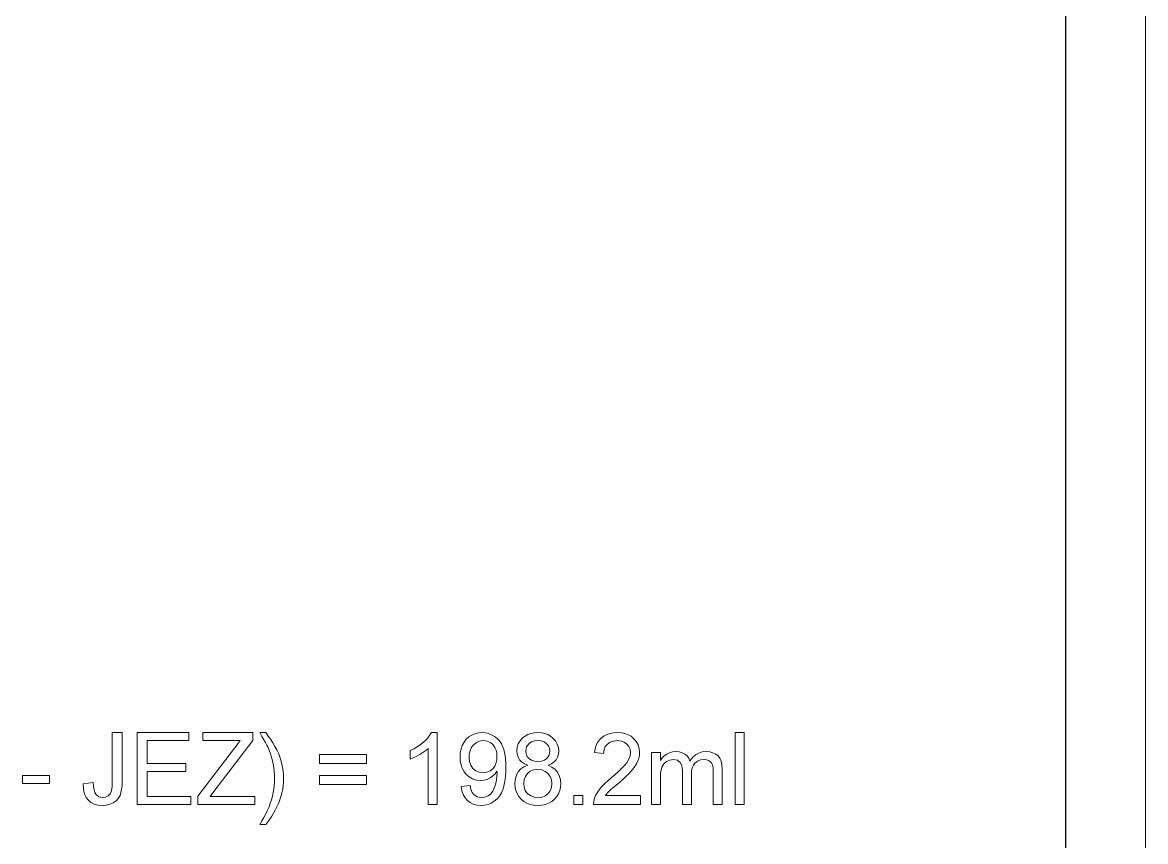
# Model space of a CAD drawing. Extents: x 0 to 297, y 0 to 420.
# Drawn here: x 226.6 to 297, y 57.3 to 108.6 of the extents above; entities that cross this region are included whole.
import ezdxf

# ---------------------------------------------------------------- set-up
doc = ezdxf.new("R2010")
doc.units = 0

msp = doc.modelspace()

# ---------------------------------------------------------------- linework, layer by layer
at = {"color": 7, "lineweight": 13}
msp.add_line((297, 0), (297, 420), dxfattribs=at)
at = {"color": 7, "lineweight": 30}
msp.add_line((292, 5), (292, 415), dxfattribs=at)
at = {"color": 7, "lineweight": 13}
for points in [[(230.398, 60.885), (231.023, 60.959), (231.04, 60.711), (231.075, 60.505), (231.126, 60.342), (231.194, 60.221), (231.375, 60.071), (231.616, 60.022), (231.8, 60.047), (231.958, 60.125), (232.079, 60.246), (232.156, 60.405), (232.186, 60.547), (232.204, 60.735), (232.21, 60.971), (232.21, 64.084), (232.835, 64.084), (232.835, 61.027), (232.827, 60.762), (232.802, 60.528), (232.759, 60.325), (232.701, 60.155), (232.593, 59.965), (232.451, 59.808), (232.274, 59.684), (232.069, 59.594), (231.84, 59.54), (231.589, 59.522), (231.314, 59.543), (231.074, 59.607), (230.868, 59.715), (230.696, 59.865), (230.585, 60.016), (230.499, 60.193), (230.44, 60.397), (230.406, 60.628)], [(233.773, 59.584), (233.773, 64.084), (237.023, 64.084), (237.023, 63.584), (234.398, 63.584), (234.398, 62.147), (236.835, 62.147), (236.835, 61.647), (234.398, 61.647), (234.398, 60.084), (237.148, 60.084), (237.148, 59.584)], [(237.585, 59.584), (237.585, 60.106), (239.826, 63.038), (239.978, 63.236), (240.118, 63.418), (240.244, 63.584), (237.898, 63.584), (237.898, 64.084), (241.023, 64.084), (241.023, 63.584), (238.582, 60.393), (238.347, 60.084), (241.148, 60.084), (241.148, 59.584)], [(241.835, 58.334), (241.46, 58.334), (241.599, 58.555), (241.727, 58.776), (241.843, 58.997), (241.948, 59.218), (242.043, 59.439), (242.126, 59.66), (242.198, 59.881), (242.259, 60.102), (242.309, 60.324), (242.348, 60.545), (242.376, 60.766), (242.392, 60.988), (242.398, 61.209), (242.392, 61.434), (242.376, 61.658), (242.349, 61.881), (242.312, 62.103), (242.263, 62.325), (242.204, 62.547), (242.135, 62.765), (242.056, 62.978), (241.965, 63.187), (241.906, 63.309), (241.826, 63.46), (241.725, 63.639), (241.603, 63.847), (241.46, 64.084), (241.835, 64.084), (241.999, 63.869), (242.15, 63.654), (242.289, 63.439), (242.415, 63.224), (242.528, 63.008), (242.628, 62.792), (242.716, 62.576), (242.791, 62.357), (242.852, 62.135), (242.899, 61.909), (242.933, 61.68), (242.953, 61.448), (242.96, 61.212), (242.954, 60.982), (242.933, 60.755), (242.9, 60.53), (242.853, 60.307), (242.793, 60.086), (242.719, 59.867), (242.632, 59.651), (242.536, 59.439), (242.433, 59.235), (242.325, 59.039), (242.211, 58.851), (242.092, 58.671), (241.966, 58.499)], [(252.585, 59.584), (252.023, 59.584), (252.023, 63.091), (251.873, 62.965), (251.696, 62.838), (251.49, 62.712), (251.278, 62.596), (251.08, 62.501), (250.898, 62.427), (250.898, 62.959), (251.126, 63.073), (251.34, 63.199), (251.539, 63.336), (251.723, 63.485), (251.887, 63.638), (252.025, 63.789), (252.137, 63.938), (252.223, 64.084), (252.585, 64.084)], [(254.085, 60.709), (254.648, 60.772), (254.703, 60.533), (254.784, 60.342), (254.89, 60.199), (255.095, 60.066), (255.35, 60.022), (255.579, 60.049), (255.786, 60.13), (255.958, 60.256), (256.082, 60.418), (256.146, 60.553), (256.206, 60.717), (256.26, 60.91), (256.303, 61.121), (256.33, 61.339), (256.338, 61.564), (256.335, 61.673), (256.216, 61.509), (256.071, 61.368), (255.9, 61.248), (255.711, 61.157), (255.512, 61.102), (255.303, 61.084), (255.045, 61.109), (254.807, 61.186), (254.59, 61.313), (254.394, 61.49), (254.261, 61.663), (254.157, 61.857), (254.082, 62.071), (254.038, 62.305), (254.023, 62.561), (254.038, 62.825), (254.086, 63.067), (254.164, 63.288), (254.274, 63.488), (254.415, 63.666), (254.58, 63.816), (254.76, 63.933), (254.957, 64.017), (255.169, 64.067), (255.398, 64.084), (255.607, 64.069), (255.806, 64.025), (255.996, 63.952), (256.178, 63.849), (256.343, 63.719), (256.488, 63.565), (256.612, 63.385), (256.714, 63.18), (256.77, 63.025), (256.816, 62.848), (256.852, 62.649), (256.877, 62.429), (256.893, 62.187), (256.898, 61.923), (256.893, 61.647), (256.877, 61.391), (256.852, 61.154), (256.816, 60.936), (256.771, 60.738), (256.715, 60.559), (256.612, 60.321), (256.487, 60.112), (256.339, 59.934), (256.17, 59.787), (255.981, 59.671), (255.777, 59.588), (255.557, 59.538), (255.322, 59.522), (255.076, 59.541), (254.853, 59.599), (254.654, 59.697), (254.479, 59.833), (254.332, 60.005), (254.217, 60.208), (254.135, 60.443)], [(258.261, 62.037), (258.052, 62.132), (257.882, 62.25), (257.751, 62.391), (257.659, 62.555), (257.604, 62.738), (257.585, 62.942), (257.608, 63.174), (257.674, 63.386), (257.786, 63.58), (257.942, 63.755), (258.094, 63.873), (258.265, 63.965), (258.454, 64.031), (258.663, 64.071), (258.89, 64.084), (259.119, 64.071), (259.329, 64.03), (259.52, 63.963), (259.693, 63.868), (259.847, 63.747), (260.006, 63.57), (260.12, 63.373), (260.188, 63.159), (260.21, 62.926), (260.192, 62.729), (260.138, 62.55), (260.047, 62.389), (259.919, 62.249), (259.753, 62.131), (259.55, 62.037), (259.786, 61.929), (259.98, 61.784), (260.135, 61.602), (260.246, 61.388), (260.313, 61.149), (260.335, 60.884), (260.319, 60.66), (260.272, 60.452), (260.193, 60.258), (260.082, 60.079), (259.939, 59.914), (259.771, 59.773), (259.583, 59.663), (259.374, 59.584), (259.146, 59.537), (258.898, 59.522), (258.65, 59.537), (258.421, 59.585), (258.213, 59.663), (258.025, 59.774), (257.856, 59.916), (257.714, 60.081), (257.603, 60.262), (257.524, 60.459), (257.476, 60.671), (257.46, 60.9), (257.473, 61.11), (257.512, 61.302), (257.577, 61.477), (257.668, 61.634), (257.827, 61.81), (258.024, 61.945)], [(265.335, 60.147), (265.335, 59.584), (262.398, 59.584), (262.41, 59.785), (262.459, 59.978), (262.545, 60.183), (262.66, 60.385), (262.804, 60.583), (262.937, 60.735), (263.098, 60.896), (263.287, 61.066), (263.505, 61.246), (263.732, 61.443), (263.932, 61.625), (264.106, 61.791), (264.253, 61.941), (264.373, 62.076), (264.468, 62.195), (264.602, 62.416), (264.683, 62.632), (264.71, 62.843), (264.685, 63.04), (264.608, 63.216), (264.481, 63.37), (264.312, 63.489), (264.113, 63.56), (263.883, 63.584), (263.641, 63.56), (263.433, 63.488), (263.26, 63.369), (263.129, 63.207), (263.05, 63.008), (263.023, 62.772), (262.46, 62.834), (262.496, 63.067), (262.557, 63.276), (262.643, 63.462), (262.755, 63.625), (262.891, 63.764), (263.051, 63.879), (263.231, 63.969), (263.432, 64.033), (263.653, 64.071), (263.895, 64.084), (264.139, 64.07), (264.362, 64.027), (264.563, 63.955), (264.743, 63.855), (264.902, 63.727), (265.064, 63.537), (265.18, 63.327), (265.25, 63.094), (265.273, 62.841), (265.262, 62.663), (265.228, 62.487), (265.172, 62.313), (265.09, 62.137), (264.979, 61.955), (264.838, 61.767), (264.731, 61.644), (264.597, 61.505), (264.436, 61.349), (264.248, 61.177), (264.033, 60.989), (263.808, 60.803), (263.625, 60.648), (263.485, 60.527), (263.387, 60.438), (263.245, 60.293), (263.131, 60.147)], [(271.273, 59.584), (271.273, 64.084), (271.835, 64.084), (271.835, 59.584)], [(256.335, 62.573), (256.321, 62.794), (256.277, 62.99), (256.204, 63.163), (256.101, 63.311), (255.929, 63.463), (255.724, 63.554), (255.486, 63.584), (255.239, 63.551), (255.023, 63.453), (254.839, 63.29), (254.728, 63.132), (254.649, 62.953), (254.601, 62.751), (254.585, 62.528), (254.612, 62.266), (254.692, 62.039), (254.825, 61.846), (255.003, 61.701), (255.219, 61.613), (255.471, 61.584), (255.708, 61.613), (255.915, 61.701), (256.092, 61.846), (256.198, 61.99), (256.274, 62.159), (256.32, 62.354)], [(258.148, 62.945), (258.169, 62.76), (258.234, 62.598), (258.343, 62.46), (258.492, 62.355), (258.679, 62.293), (258.904, 62.272), (259.124, 62.292), (259.308, 62.355), (259.455, 62.459), (259.6, 62.667), (259.648, 62.916), (259.626, 63.095), (259.559, 63.253), (259.449, 63.392), (259.299, 63.499), (259.115, 63.563), (258.898, 63.584), (258.679, 63.563), (258.495, 63.5), (258.346, 63.396), (258.197, 63.189)], [(248.148, 62.147), (245.21, 62.147), (245.21, 62.709), (248.148, 62.709)], [(266.023, 59.584), (266.023, 62.834), (266.585, 62.834), (266.585, 62.345), (266.695, 62.5), (266.827, 62.633), (266.981, 62.745), (267.153, 62.829), (267.34, 62.88), (267.542, 62.897), (267.763, 62.879), (267.955, 62.827), (268.118, 62.741), (268.253, 62.623), (268.359, 62.478), (268.435, 62.306), (268.6, 62.518), (268.783, 62.684), (268.986, 62.802), (269.207, 62.873), (269.448, 62.897), (269.678, 62.88), (269.879, 62.83), (270.053, 62.746), (270.198, 62.63), (270.313, 62.478), (270.395, 62.291), (270.444, 62.067), (270.46, 61.808), (270.46, 59.584), (269.898, 59.584), (269.898, 61.608), (269.884, 61.888), (269.844, 62.077), (269.769, 62.207), (269.65, 62.309), (269.497, 62.375), (269.319, 62.397), (269.103, 62.372), (268.913, 62.297), (268.749, 62.172), (268.65, 62.042), (268.579, 61.879), (268.537, 61.681), (268.523, 61.45), (268.523, 59.584), (267.96, 59.584), (267.96, 61.671), (267.945, 61.892), (267.901, 62.074), (267.826, 62.215), (267.649, 62.351), (267.387, 62.397), (267.164, 62.366), (266.959, 62.276), (266.789, 62.126), (266.674, 61.922), (266.625, 61.743), (266.595, 61.52), (266.585, 61.25), (266.585, 59.584)], [(226.585, 60.897), (226.585, 61.397), (228.273, 61.397), (228.273, 60.897)], [(248.148, 60.834), (245.21, 60.834), (245.21, 61.397), (248.148, 61.397)], [(258.023, 60.905), (258.046, 60.682), (258.114, 60.466), (258.239, 60.278), (258.432, 60.138), (258.663, 60.051), (258.903, 60.022), (259.156, 60.049), (259.369, 60.13), (259.542, 60.266), (259.67, 60.444), (259.747, 60.651), (259.773, 60.888), (259.746, 61.128), (259.667, 61.339), (259.535, 61.521), (259.357, 61.66), (259.14, 61.744), (258.884, 61.772), (258.635, 61.744), (258.424, 61.662), (258.252, 61.524), (258.125, 61.345), (258.048, 61.139)], [(261.148, 59.584), (261.148, 60.147), (261.71, 60.147), (261.71, 59.584)]]:
    msp.add_lwpolyline(points, close=True, dxfattribs=at)

doc.saveas('drawing.dxf')
